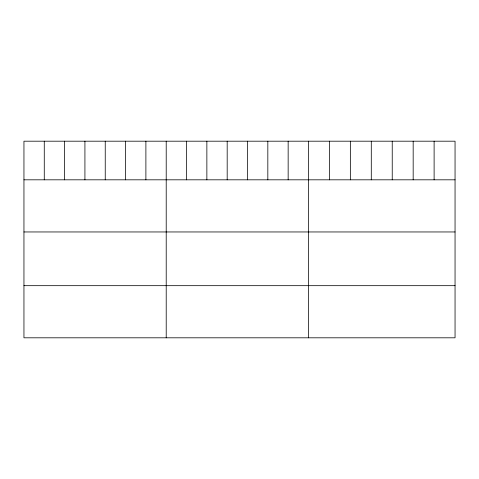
<?xml version="1.0" encoding="UTF-8"?>
<svg xmlns="http://www.w3.org/2000/svg" width="479" height="479" viewBox="0 0 479 479"><rect width="100%" height="100%" fill="white"/><g stroke="black" fill="none" stroke-linecap="round" stroke-linejoin="round"><path stroke-width="0.72" d="M455.05 179.817L455.05 337.809L23.95 337.809L23.95 141.191L455.05 141.191L455.05 179.817L23.95 179.817M23.95 231.956L455.05 231.956M23.95 285.676L455.05 285.676M434.112 141.191L434.112 179.817M413.173 141.191L413.173 179.817M392.235 141.191L392.235 179.817M371.291 141.191L371.291 179.817M350.353 141.191L350.353 179.817M329.414 141.191L329.414 179.817M308.476 141.191L308.476 337.809M288.154 141.191L288.154 179.817M267.827 141.191L267.827 179.817M247.505 141.191L247.505 179.817M227.184 141.191L227.184 179.817M206.862 141.191L206.862 179.817M186.535 141.191L186.535 179.817M166.213 141.191L166.213 337.809M145.891 141.191L145.891 179.817M125.564 141.191L125.564 179.817M105.242 141.191L105.242 179.817M84.921 141.191L84.921 179.817M64.599 141.191L64.599 179.817M44.272 141.191L44.272 179.817"/></g></svg>
